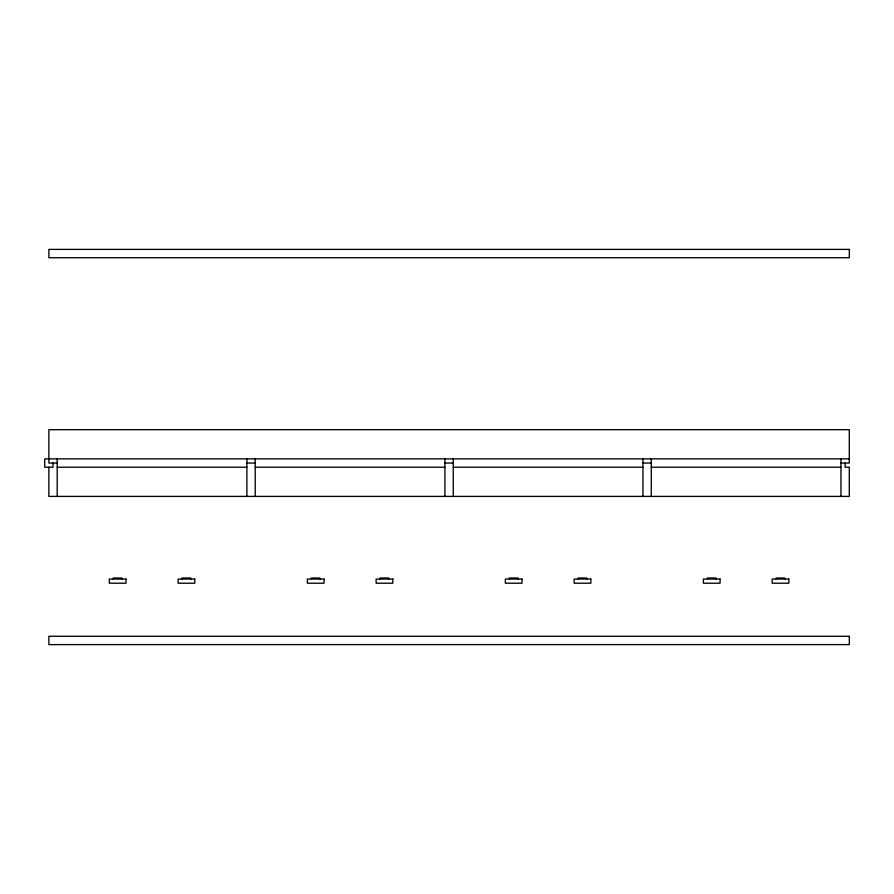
<?xml version="1.0" encoding="UTF-8"?>
<svg xmlns="http://www.w3.org/2000/svg" width="894" height="894" viewBox="0 0 894 894"><rect width="100%" height="100%" fill="white"/><g stroke="black" fill="none" stroke-linecap="round" stroke-linejoin="round"><path stroke-width="1.34" d="M849.3 458.868L44.7 458.868L44.7 467.216L53.037 467.216L53.037 463.047M57.205 463.047L48.868 463.047L48.868 429.69L849.3 429.69L849.3 463.047L840.963 463.047M246.889 463.047L255.226 463.047M444.91 463.047L453.258 463.047M642.942 463.047L651.279 463.047M57.205 467.216L246.889 467.216M255.226 467.216L444.91 467.216M453.258 467.216L642.942 467.216M651.279 467.216L840.963 467.216M845.132 463.047L845.132 467.216L849.3 467.216L849.3 496.393L48.868 496.393L48.868 467.216M840.963 458.868L840.963 496.393M784.82 579.044L784.82 578.005L776.204 578.005L776.204 579.044M716.027 579.044L716.027 578.005L707.411 578.005L707.411 579.044M651.279 458.868L651.279 496.393M642.942 458.868L642.942 496.393M586.799 579.044L586.799 578.005L578.183 578.005L578.183 579.044M518.006 579.044L518.006 578.005L509.39 578.005L509.39 579.044M453.258 458.868L453.258 496.393M444.91 458.868L444.91 496.393M388.767 579.044L388.767 578.005L380.151 578.005L380.151 579.044M319.985 579.044L319.985 578.005L311.369 578.005L311.369 579.044M255.226 458.868L255.226 496.393M246.889 458.868L246.889 496.393M190.746 579.044L190.746 578.005L182.13 578.005L182.13 579.044M121.964 579.044L121.964 578.005L113.348 578.005L113.348 579.044M57.205 458.868L57.205 496.393M849.3 249.392L48.868 249.392L48.868 257.729L849.3 257.729L849.3 249.392M125.998 579.044L109.314 579.044L109.314 583.212L125.998 583.212L125.998 579.044M194.78 579.044L178.107 579.044L178.107 583.212L194.78 583.212L194.78 579.044M324.019 579.044L307.346 579.044L307.346 583.212L324.019 583.212L324.019 579.044M392.801 579.044L376.128 579.044L376.128 583.212L392.801 583.212L392.801 579.044M522.04 579.044L505.367 579.044L505.367 583.212L522.04 583.212L522.04 579.044M590.822 579.044L574.149 579.044L574.149 583.212L590.822 583.212L590.822 579.044M720.061 579.044L703.388 579.044L703.388 583.212L720.061 583.212L720.061 579.044M788.854 579.044L772.17 579.044L772.17 583.212L788.854 583.212L788.854 579.044M849.3 636.271L48.868 636.271L48.868 644.608L849.3 644.608L849.3 636.271"/></g></svg>
